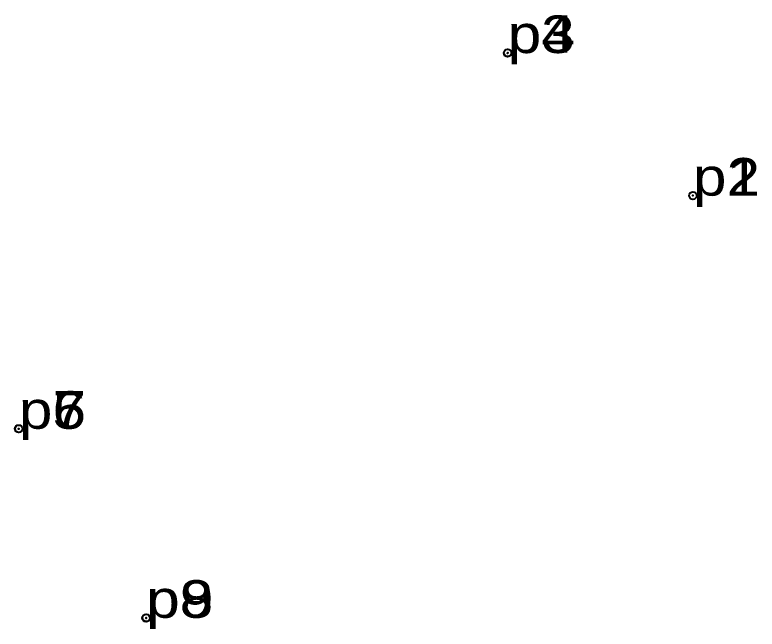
# Model space of a CAD drawing. Header units: metres. Extents: x 548912 to 551978, y 1837823 to 1841657.
# Drawn here: x 549460.33 to 549495.81, y 1840890.78 to 1840920.16 of the extents above; entities that cross this region are included whole.
import ezdxf

# ---------------------------------------------------------------- set-up
doc = ezdxf.new("R2010")
doc.units = ezdxf.units.M
doc.header["$LTSCALE"] = 0.72
doc.header["$PDMODE"] = 32
doc.header["$PDSIZE"] = 0.36
doc.layers.add('12', color=7, linetype='Continuous')
doc.layers.add('7', color=7, linetype='Continuous')

msp = doc.modelspace()

# ---------------------------------------------------------------- linework, layer by layer
at = {"layer": '7'}
for p in [(549483.88, 1840918.33), (549483.89, 1840918.34), (549492.74, 1840911.51), (549460.51, 1840900.36), (549460.52, 1840900.36), (549466.6, 1840891.31), (549466.61, 1840891.32)]:
    msp.add_point(p, dxfattribs=at)

# ---------------------------------------------------------------- texts
at = {"layer": '12', "width": 1.2}
for s, p in [('p3', (549483.88, 1840918.33)), ('p4', (549483.89, 1840918.34)), ('p2', (549492.74, 1840911.51)), ('p1', (549492.74, 1840911.51)), ('p6', (549460.52, 1840900.36)), ('p5', (549460.52, 1840900.36)), ('p7', (549460.52, 1840900.36)), ('p8', (549466.6, 1840891.32)), ('p9', (549466.61, 1840891.32))]:
    msp.add_text(s, height=1.8, dxfattribs=at).set_placement(p)

doc.saveas('drawing.dxf')
